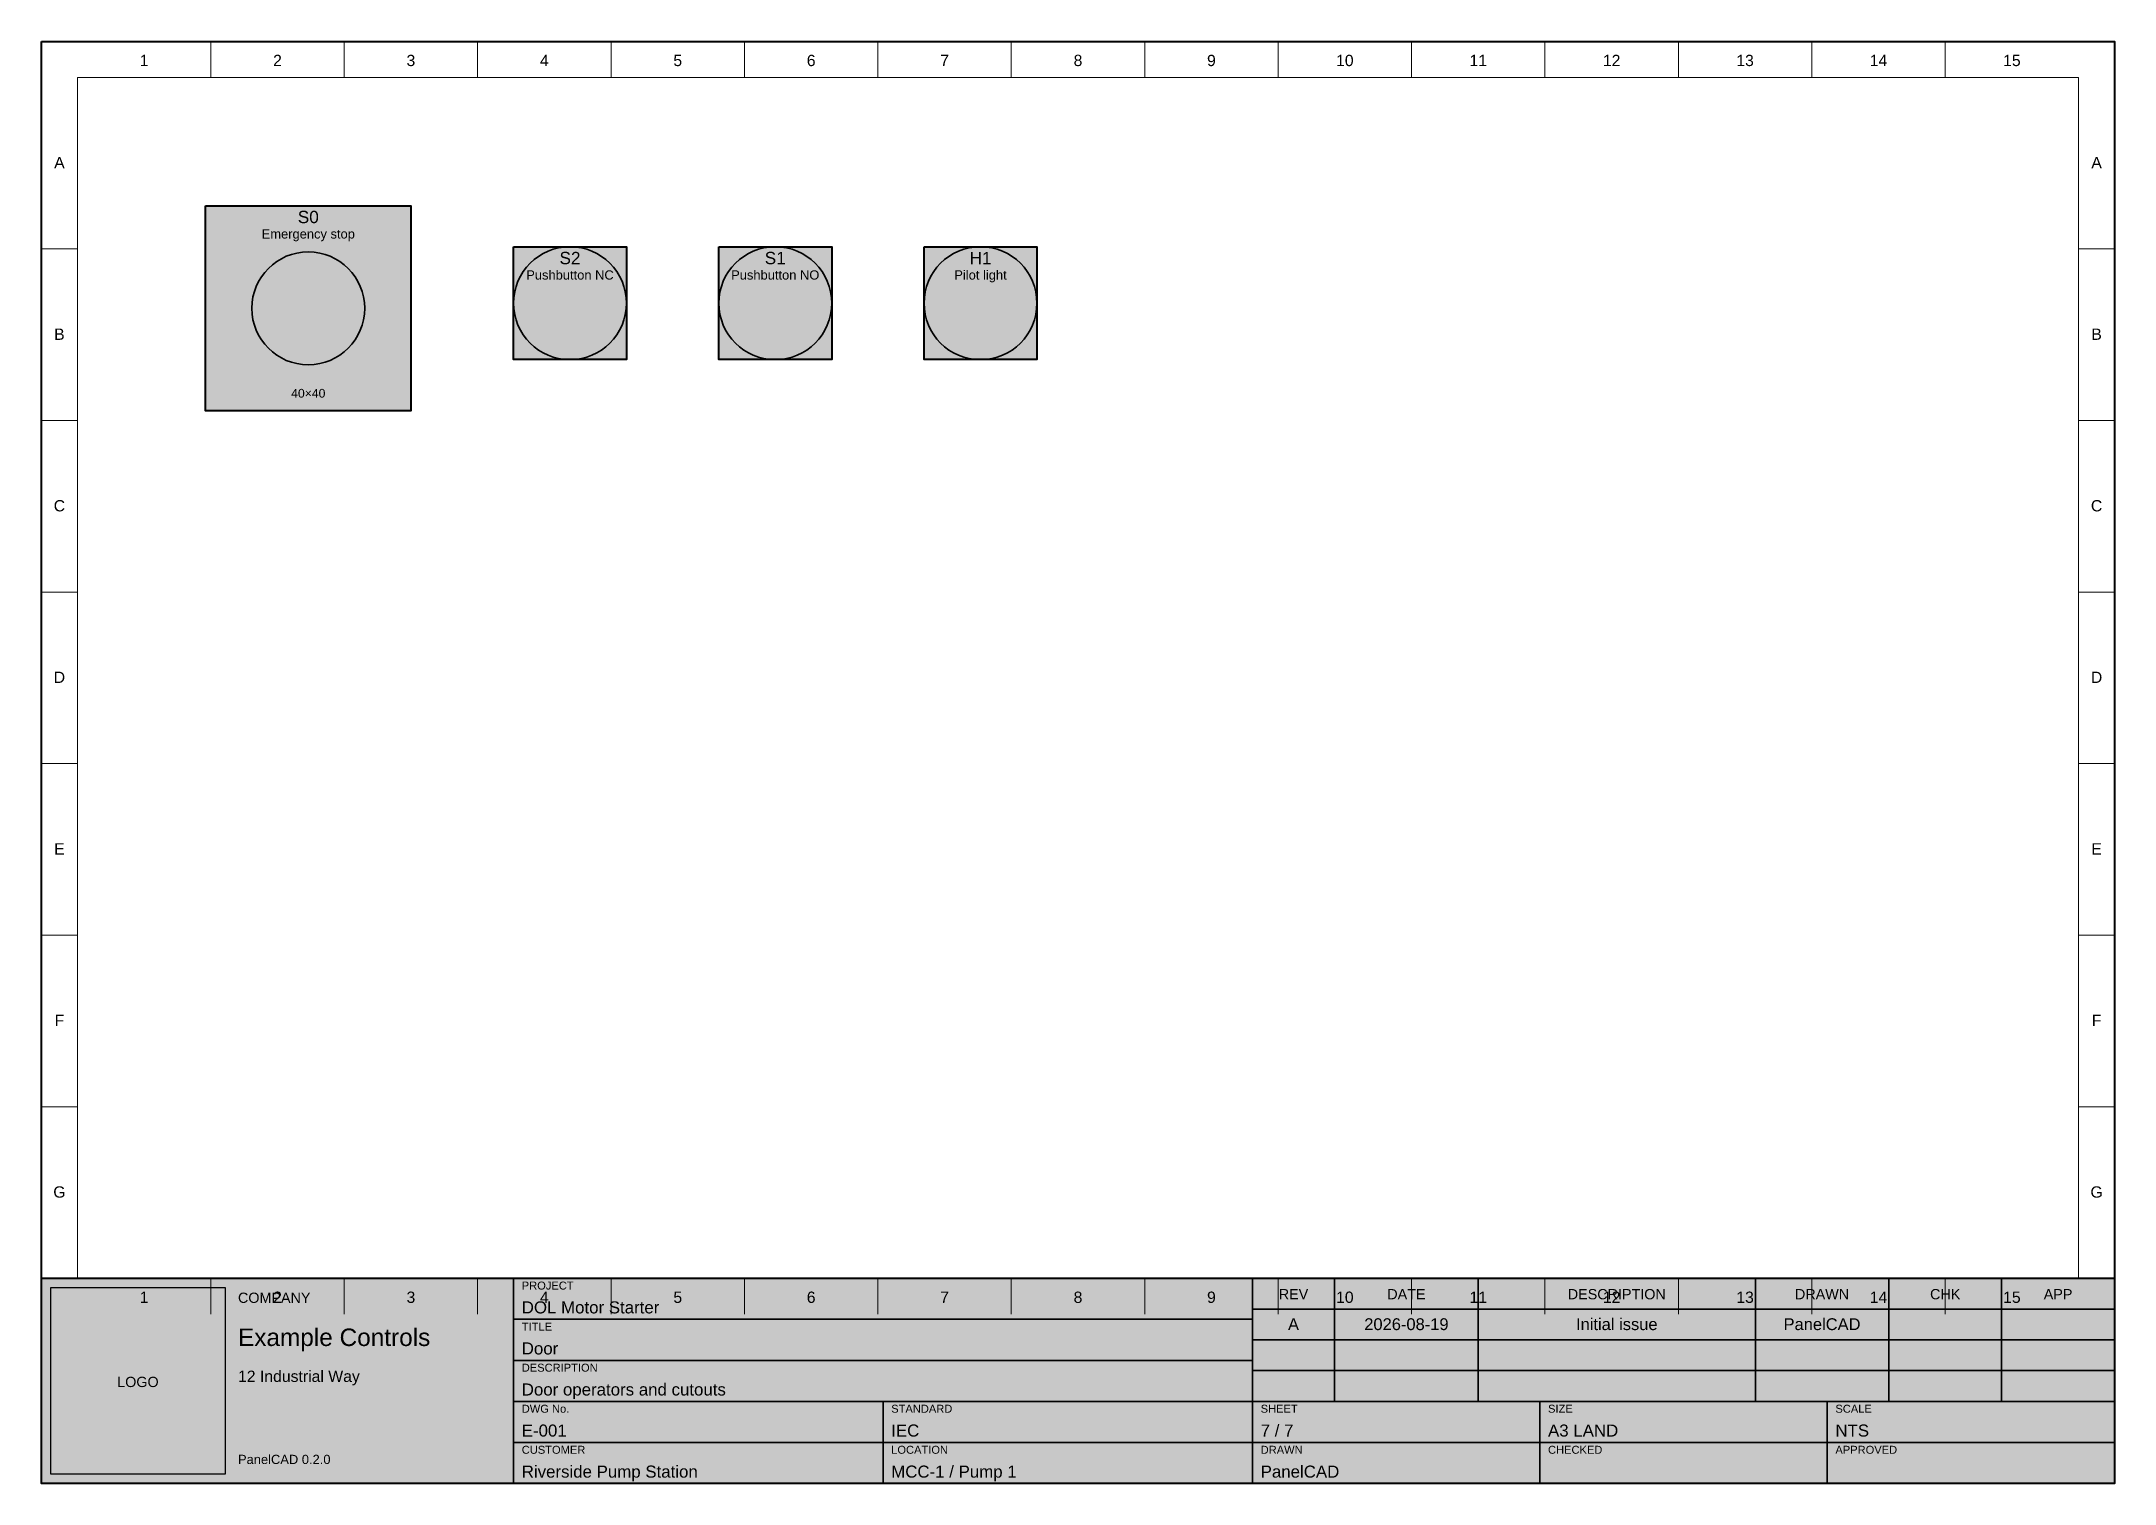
# Model space of a CAD drawing. Header units: millimetres. Extents: x 8 to 412, y 8 to 289.
import ezdxf
from ezdxf.enums import TextEntityAlignment as Align

# ---------------------------------------------------------------- set-up
doc = ezdxf.new("R2010")
doc.units = ezdxf.units.MM
for name, color, linetype in [('CUTOUTS', 1, 'Continuous'), ('DEVICES', 7, 'Continuous'), ('OUTLINE', 8, 'Continuous'), ('TEXT', 7, 'Continuous'), ('TITLEBLOCK', 7, 'Continuous')]:
    doc.layers.add(name, color=color, linetype=linetype)
doc.styles.add('PANELCAD', font='arial.ttf')

msp = doc.modelspace()

# ---------------------------------------------------------------- hatches: boundary and pattern name
at = {"layer": 'DEVICES', "true_color": 0xfff2cc}
h = msp.add_hatch(color=7, dxfattribs=at)
h.dxf.hatch_style = 1
h.paths.add_polyline_path([(40, 257), (80, 257), (80, 217), (40, 217)])
h = msp.add_hatch(color=7, dxfattribs=at)
h.dxf.hatch_style = 1
h.paths.add_polyline_path([(100, 249), (122, 249), (122, 227), (100, 227)])
h = msp.add_hatch(color=7, dxfattribs=at)
h.dxf.hatch_style = 1
h.paths.add_polyline_path([(140, 249), (162, 249), (162, 227), (140, 227)])
h = msp.add_hatch(color=7, dxfattribs=at)
h.dxf.hatch_style = 1
h.paths.add_polyline_path([(180, 249), (202, 249), (202, 227), (180, 227)])
at = {"layer": 'TITLEBLOCK', "true_color": 0xf7f4ea}
h = msp.add_hatch(color=7, dxfattribs=at)
h.dxf.hatch_style = 1
h.paths.add_polyline_path([(8, 48), (412, 48), (412, 8), (8, 8)])
h = msp.add_hatch(color=7, dxfattribs=at)
h.dxf.hatch_style = 1
h.paths.add_polyline_path([(8, 48), (100, 48), (100, 8), (8, 8)])
at = {"layer": 'TITLEBLOCK', "true_color": 0xfbfaf3}
h = msp.add_hatch(color=7, dxfattribs=at)
h.dxf.hatch_style = 1
h.paths.add_polyline_path([(9.8, 46.2), (43.8, 46.2), (43.8, 9.8), (9.8, 9.8)])
at = {"layer": 'TITLEBLOCK', "true_color": 0xf7f4ea}
h = msp.add_hatch(color=7, dxfattribs=at)
h.dxf.hatch_style = 1
h.paths.add_polyline_path([(100, 48), (244, 48), (244, 8), (100, 8)])
at = {"layer": 'TITLEBLOCK', "true_color": 0xfbfaf3}
h = msp.add_hatch(color=7, dxfattribs=at)
h.dxf.hatch_style = 1
h.paths.add_polyline_path([(100, 48), (244, 48), (244, 40), (100, 40)])
at = {"layer": 'TITLEBLOCK', "true_color": 0xf7f4ea}
h = msp.add_hatch(color=7, dxfattribs=at)
h.dxf.hatch_style = 1
h.paths.add_polyline_path([(244, 48), (412, 48), (412, 8), (244, 8)])
at = {"layer": 'TITLEBLOCK', "true_color": 0xece8dc}
h = msp.add_hatch(color=7, dxfattribs=at)
h.dxf.hatch_style = 1
h.paths.add_polyline_path([(244, 48), (260, 48), (260, 42), (244, 42)])
h = msp.add_hatch(color=7, dxfattribs=at)
h.dxf.hatch_style = 1
h.paths.add_polyline_path([(260, 48), (288, 48), (288, 42), (260, 42)])
h = msp.add_hatch(color=7, dxfattribs=at)
h.dxf.hatch_style = 1
h.paths.add_polyline_path([(288, 48), (342, 48), (342, 42), (288, 42)])
h = msp.add_hatch(color=7, dxfattribs=at)
h.dxf.hatch_style = 1
h.paths.add_polyline_path([(342, 48), (368, 48), (368, 42), (342, 42)])
h = msp.add_hatch(color=7, dxfattribs=at)
h.dxf.hatch_style = 1
h.paths.add_polyline_path([(368, 48), (390, 48), (390, 42), (368, 42)])
h = msp.add_hatch(color=7, dxfattribs=at)
h.dxf.hatch_style = 1
h.paths.add_polyline_path([(390, 48), (412, 48), (412, 42), (390, 42)])
at = {"layer": 'TITLEBLOCK', "true_color": 0xfbfaf3}
h = msp.add_hatch(color=7, dxfattribs=at)
h.dxf.hatch_style = 1
h.paths.add_polyline_path([(244, 42), (260, 42), (260, 36), (244, 36)])
h = msp.add_hatch(color=7, dxfattribs=at)
h.dxf.hatch_style = 1
h.paths.add_polyline_path([(260, 42), (288, 42), (288, 36), (260, 36)])
h = msp.add_hatch(color=7, dxfattribs=at)
h.dxf.hatch_style = 1
h.paths.add_polyline_path([(288, 42), (342, 42), (342, 36), (288, 36)])
h = msp.add_hatch(color=7, dxfattribs=at)
h.dxf.hatch_style = 1
h.paths.add_polyline_path([(342, 42), (368, 42), (368, 36), (342, 36)])
h = msp.add_hatch(color=7, dxfattribs=at)
h.dxf.hatch_style = 1
h.paths.add_polyline_path([(368, 42), (390, 42), (390, 36), (368, 36)])
h = msp.add_hatch(color=7, dxfattribs=at)
h.dxf.hatch_style = 1
h.paths.add_polyline_path([(390, 42), (412, 42), (412, 36), (390, 36)])
h = msp.add_hatch(color=7, dxfattribs=at)
h.dxf.hatch_style = 1
h.paths.add_polyline_path([(100, 40), (244, 40), (244, 32), (100, 32)])
h = msp.add_hatch(color=7, dxfattribs=at)
h.dxf.hatch_style = 1
h.paths.add_polyline_path([(244, 36), (260, 36), (260, 30), (244, 30)])
h = msp.add_hatch(color=7, dxfattribs=at)
h.dxf.hatch_style = 1
h.paths.add_polyline_path([(260, 36), (288, 36), (288, 30), (260, 30)])
h = msp.add_hatch(color=7, dxfattribs=at)
h.dxf.hatch_style = 1
h.paths.add_polyline_path([(288, 36), (342, 36), (342, 30), (288, 30)])
h = msp.add_hatch(color=7, dxfattribs=at)
h.dxf.hatch_style = 1
h.paths.add_polyline_path([(342, 36), (368, 36), (368, 30), (342, 30)])
h = msp.add_hatch(color=7, dxfattribs=at)
h.dxf.hatch_style = 1
h.paths.add_polyline_path([(368, 36), (390, 36), (390, 30), (368, 30)])
h = msp.add_hatch(color=7, dxfattribs=at)
h.dxf.hatch_style = 1
h.paths.add_polyline_path([(390, 36), (412, 36), (412, 30), (390, 30)])
h = msp.add_hatch(color=7, dxfattribs=at)
h.dxf.hatch_style = 1
h.paths.add_polyline_path([(100, 32), (244, 32), (244, 24), (100, 24)])
h = msp.add_hatch(color=7, dxfattribs=at)
h.dxf.hatch_style = 1
h.paths.add_polyline_path([(244, 30), (260, 30), (260, 24), (244, 24)])
h = msp.add_hatch(color=7, dxfattribs=at)
h.dxf.hatch_style = 1
h.paths.add_polyline_path([(260, 30), (288, 30), (288, 24), (260, 24)])
h = msp.add_hatch(color=7, dxfattribs=at)
h.dxf.hatch_style = 1
h.paths.add_polyline_path([(288, 30), (342, 30), (342, 24), (288, 24)])
h = msp.add_hatch(color=7, dxfattribs=at)
h.dxf.hatch_style = 1
h.paths.add_polyline_path([(342, 30), (368, 30), (368, 24), (342, 24)])
h = msp.add_hatch(color=7, dxfattribs=at)
h.dxf.hatch_style = 1
h.paths.add_polyline_path([(368, 30), (390, 30), (390, 24), (368, 24)])
h = msp.add_hatch(color=7, dxfattribs=at)
h.dxf.hatch_style = 1
h.paths.add_polyline_path([(390, 30), (412, 30), (412, 24), (390, 24)])
h = msp.add_hatch(color=7, dxfattribs=at)
h.dxf.hatch_style = 1
h.paths.add_polyline_path([(100, 24), (172, 24), (172, 16), (100, 16)])
h = msp.add_hatch(color=7, dxfattribs=at)
h.dxf.hatch_style = 1
h.paths.add_polyline_path([(172, 24), (244, 24), (244, 16), (172, 16)])
h = msp.add_hatch(color=7, dxfattribs=at)
h.dxf.hatch_style = 1
h.paths.add_polyline_path([(244, 24), (300, 24), (300, 16), (244, 16)])
h = msp.add_hatch(color=7, dxfattribs=at)
h.dxf.hatch_style = 1
h.paths.add_polyline_path([(300, 24), (356, 24), (356, 16), (300, 16)])
h = msp.add_hatch(color=7, dxfattribs=at)
h.dxf.hatch_style = 1
h.paths.add_polyline_path([(356, 24), (412, 24), (412, 16), (356, 16)])
h = msp.add_hatch(color=7, dxfattribs=at)
h.dxf.hatch_style = 1
h.paths.add_polyline_path([(100, 16), (172, 16), (172, 8), (100, 8)])
h = msp.add_hatch(color=7, dxfattribs=at)
h.dxf.hatch_style = 1
h.paths.add_polyline_path([(172, 16), (244, 16), (244, 8), (172, 8)])
h = msp.add_hatch(color=7, dxfattribs=at)
h.dxf.hatch_style = 1
h.paths.add_polyline_path([(244, 16), (300, 16), (300, 8), (244, 8)])
h = msp.add_hatch(color=7, dxfattribs=at)
h.dxf.hatch_style = 1
h.paths.add_polyline_path([(300, 16), (356, 16), (356, 8), (300, 8)])
h = msp.add_hatch(color=7, dxfattribs=at)
h.dxf.hatch_style = 1
h.paths.add_polyline_path([(356, 16), (412, 16), (412, 8), (356, 8)])

# ---------------------------------------------------------------- linework, layer by layer
at = {"layer": 'CUTOUTS', "lineweight": 35, "true_color": 0xcc0000}
for centre in [(60, 237), (111, 238), (151, 238), (191, 238)]:
    msp.add_circle(centre, 11, dxfattribs=at)
at = {"layer": 'DEVICES', "lineweight": 40, "true_color": 0x1b1b1b}
for points in [[(40, 257), (80, 257), (80, 217), (40, 217)], [(100, 249), (122, 249), (122, 227), (100, 227)], [(140, 249), (162, 249), (162, 227), (140, 227)], [(180, 249), (202, 249), (202, 227), (180, 227)]]:
    msp.add_lwpolyline(points, close=True, dxfattribs=at)
at = {"layer": 'OUTLINE', "lineweight": 18, "true_color": 0xb5b09f}
for p, q in [((41, 289), (41, 282)), ((67, 289), (67, 282)), ((93, 289), (93, 282)), ((119, 289), (119, 282)), ((145, 289), (145, 282)), ((171, 289), (171, 282)), ((197, 289), (197, 282)), ((223, 289), (223, 282)), ((249, 289), (249, 282)), ((275, 289), (275, 282)), ((301, 289), (301, 282)), ((327, 289), (327, 282)), ((353, 289), (353, 282)), ((379, 289), (379, 282)), ((8, 248.57), (15, 248.57)), ((405, 248.57), (412, 248.57)), ((8, 215.14), (15, 215.14)), ((405, 215.14), (412, 215.14)), ((8, 181.71), (15, 181.71)), ((405, 181.71), (412, 181.71)), ((8, 148.29), (15, 148.29)), ((405, 148.29), (412, 148.29)), ((8, 114.86), (15, 114.86)), ((405, 114.86), (412, 114.86)), ((8, 81.43), (15, 81.43)), ((405, 81.43), (412, 81.43)), ((41, 48), (41, 41)), ((67, 48), (67, 41)), ((93, 48), (93, 41)), ((119, 48), (119, 41)), ((145, 48), (145, 41)), ((171, 48), (171, 41)), ((197, 48), (197, 41)), ((223, 48), (223, 41)), ((249, 48), (249, 41)), ((275, 48), (275, 41)), ((301, 48), (301, 41)), ((327, 48), (327, 41)), ((353, 48), (353, 41)), ((379, 48), (379, 41))]:
    msp.add_line(p, q, dxfattribs=at)
at = {"layer": 'OUTLINE', "lineweight": 40, "true_color": 0x1a1a1a}
msp.add_lwpolyline([(8, 289), (412, 289), (412, 8), (8, 8)], close=True, dxfattribs=at)
at = {"layer": 'OUTLINE', "lineweight": 20, "true_color": 0x888888}
msp.add_lwpolyline([(15, 282), (405, 282), (405, 48), (15, 48)], close=True, dxfattribs=at)
at = {"layer": 'TITLEBLOCK', "lineweight": 40, "true_color": 0x2a2a2a}
msp.add_lwpolyline([(8, 48), (412, 48), (412, 8), (8, 8)], close=True, dxfattribs=at)
at = {"layer": 'TITLEBLOCK', "lineweight": 30, "true_color": 0x2a2a2a}
for points in [[(8, 48), (100, 48), (100, 8), (8, 8)], [(100, 48), (244, 48), (244, 8), (100, 8)], [(100, 48), (244, 48), (244, 40), (100, 40)], [(244, 48), (412, 48), (412, 8), (244, 8)], [(244, 48), (260, 48), (260, 42), (244, 42)], [(260, 48), (288, 48), (288, 42), (260, 42)], [(288, 48), (342, 48), (342, 42), (288, 42)], [(342, 48), (368, 48), (368, 42), (342, 42)], [(368, 48), (390, 48), (390, 42), (368, 42)], [(390, 48), (412, 48), (412, 42), (390, 42)], [(244, 42), (260, 42), (260, 36), (244, 36)], [(260, 42), (288, 42), (288, 36), (260, 36)], [(288, 42), (342, 42), (342, 36), (288, 36)], [(342, 42), (368, 42), (368, 36), (342, 36)], [(368, 42), (390, 42), (390, 36), (368, 36)], [(390, 42), (412, 42), (412, 36), (390, 36)], [(100, 40), (244, 40), (244, 32), (100, 32)], [(244, 36), (260, 36), (260, 30), (244, 30)], [(260, 36), (288, 36), (288, 30), (260, 30)], [(288, 36), (342, 36), (342, 30), (288, 30)], [(342, 36), (368, 36), (368, 30), (342, 30)], [(368, 36), (390, 36), (390, 30), (368, 30)], [(390, 36), (412, 36), (412, 30), (390, 30)], [(100, 32), (244, 32), (244, 24), (100, 24)], [(244, 30), (260, 30), (260, 24), (244, 24)], [(260, 30), (288, 30), (288, 24), (260, 24)], [(288, 30), (342, 30), (342, 24), (288, 24)], [(342, 30), (368, 30), (368, 24), (342, 24)], [(368, 30), (390, 30), (390, 24), (368, 24)], [(390, 30), (412, 30), (412, 24), (390, 24)], [(100, 24), (172, 24), (172, 16), (100, 16)], [(172, 24), (244, 24), (244, 16), (172, 16)], [(244, 24), (300, 24), (300, 16), (244, 16)], [(300, 24), (356, 24), (356, 16), (300, 16)], [(356, 24), (412, 24), (412, 16), (356, 16)], [(100, 16), (172, 16), (172, 8), (100, 8)], [(172, 16), (244, 16), (244, 8), (172, 8)], [(244, 16), (300, 16), (300, 8), (244, 8)], [(300, 16), (356, 16), (356, 8), (300, 8)], [(356, 16), (412, 16), (412, 8), (356, 8)]]:
    msp.add_lwpolyline(points, close=True, dxfattribs=at)
at = {"layer": 'TITLEBLOCK', "lineweight": 25, "true_color": 0x8a8678}
msp.add_lwpolyline([(9.8, 46.2), (43.8, 46.2), (43.8, 9.8), (9.8, 9.8)], close=True, dxfattribs=at)

# ---------------------------------------------------------------- texts
at = {"layer": 'TEXT', "lineweight": 35, "true_color": 0x111111, "style": 'PANELCAD'}
for s, height, p in [('S0', 2.4, (60, 253.6)), ('Emergency stop', 1.8, (60, 250.6)), ('S2', 2.4, (111, 245.6)), ('S1', 2.4, (151, 245.6)), ('H1', 2.4, (191, 245.6)), ('Pushbutton NC', 1.8, (111, 242.6)), ('Pushbutton NO', 1.8, (151, 242.6)), ('Pilot light', 1.8, (191, 242.6)), ('40×40', 1.7, (60, 219.6))]:
    msp.add_text(s, height=height, dxfattribs=at).set_placement(p, align=Align.CENTER)
at = {"layer": 'TITLEBLOCK', "lineweight": 18, "true_color": 0x111111, "style": 'PANELCAD'}
for s, p in [('1', (28, 284.2)), ('2', (54, 284.2)), ('3', (80, 284.2)), ('4', (106, 284.2)), ('5', (132, 284.2)), ('6', (158, 284.2)), ('7', (184, 284.2)), ('8', (210, 284.2)), ('9', (236, 284.2)), ('10', (262, 284.2)), ('11', (288, 284.2)), ('12', (314, 284.2)), ('13', (340, 284.2)), ('14', (366, 284.2)), ('15', (392, 284.2)), ('A', (11.5, 264.29)), ('A', (408.5, 264.29)), ('B', (11.5, 230.86)), ('B', (408.5, 230.86)), ('C', (11.5, 197.43)), ('C', (408.5, 197.43)), ('D', (11.5, 164)), ('D', (408.5, 164)), ('E', (11.5, 130.57)), ('E', (408.5, 130.57)), ('F', (11.5, 97.14)), ('F', (408.5, 97.14)), ('G', (11.5, 63.71)), ('G', (408.5, 63.71)), ('1', (28, 43.2)), ('2', (54, 43.2)), ('3', (80, 43.2)), ('4', (106, 43.2)), ('5', (132, 43.2)), ('6', (158, 43.2)), ('7', (184, 43.2)), ('8', (210, 43.2)), ('9', (236, 43.2)), ('10', (262, 43.2)), ('11', (288, 43.2)), ('12', (314, 43.2)), ('13', (340, 43.2)), ('14', (366, 43.2)), ('15', (392, 43.2))]:
    msp.add_text(s, height=2.2, dxfattribs=at).set_placement(p, align=Align.CENTER)
at = {"layer": 'TITLEBLOCK', "lineweight": 25, "true_color": 0x111111, "style": 'PANELCAD'}
for s, height, p in [('COMPANY', 2, (46.3, 43.2)), ('Example Controls', 3.4, (46.3, 34.8)), ('12 Industrial Way', 2.2, (46.3, 27.8)), ('PanelCAD 0.2.0', 1.8, (46.3, 11.8))]:
    msp.add_text(s, height=height, dxfattribs=at).set_placement(p)
at = {"layer": 'TITLEBLOCK', "lineweight": 30, "true_color": 0x111111, "style": 'PANELCAD'}
for s, height, p in [('PROJECT', 1.55, (101.6, 45.8)), ('DOL Motor Starter', 2.35, (101.6, 41.15)), ('TITLE', 1.55, (101.6, 37.8)), ('Door', 2.35, (101.6, 33.15)), ('DESCRIPTION', 1.55, (101.6, 29.8)), ('Door operators and cutouts', 2.35, (101.6, 25.15)), ('DWG No.', 1.55, (101.6, 21.8)), ('STANDARD', 1.55, (173.6, 21.8)), ('SHEET', 1.55, (245.6, 21.8)), ('SIZE', 1.55, (301.6, 21.8)), ('SCALE', 1.55, (357.6, 21.8)), ('E-001', 2.35, (101.6, 17.15)), ('IEC', 2.35, (173.6, 17.15)), ('7 / 7', 2.35, (245.6, 17.15)), ('A3 LAND', 2.35, (301.6, 17.15)), ('NTS', 2.35, (357.6, 17.15)), ('CUSTOMER', 1.55, (101.6, 13.8)), ('LOCATION', 1.55, (173.6, 13.8)), ('DRAWN', 1.55, (245.6, 13.8)), ('CHECKED', 1.55, (301.6, 13.8)), ('APPROVED', 1.55, (357.6, 13.8)), ('Riverside Pump Station', 2.35, (101.6, 9.15)), ('MCC-1 / Pump 1', 2.35, (173.6, 9.15)), ('PanelCAD', 2.35, (245.6, 9.15))]:
    msp.add_text(s, height=height, dxfattribs=at).set_placement(p)
for s, height, p in [('REV', 2, (252, 43.9)), ('DATE', 2, (274, 43.9)), ('DESCRIPTION', 2, (315, 43.9)), ('DRAWN', 2, (355, 43.9)), ('CHK', 2, (379, 43.9)), ('APP', 2, (401, 43.9)), ('A', 2.3, (252, 37.9)), ('2026-08-19', 2.3, (274, 37.9)), ('Initial issue', 2.3, (315, 37.9)), ('PanelCAD', 2.3, (355, 37.9))]:
    msp.add_text(s, height=height, dxfattribs=at).set_placement(p, align=Align.CENTER)
at = {"layer": 'TITLEBLOCK', "lineweight": 25, "true_color": 0x111111, "style": 'PANELCAD'}
msp.add_text('LOGO', height=2, dxfattribs=at).set_placement((26.8, 26.8), align=Align.CENTER)

doc.saveas('drawing.dxf')
